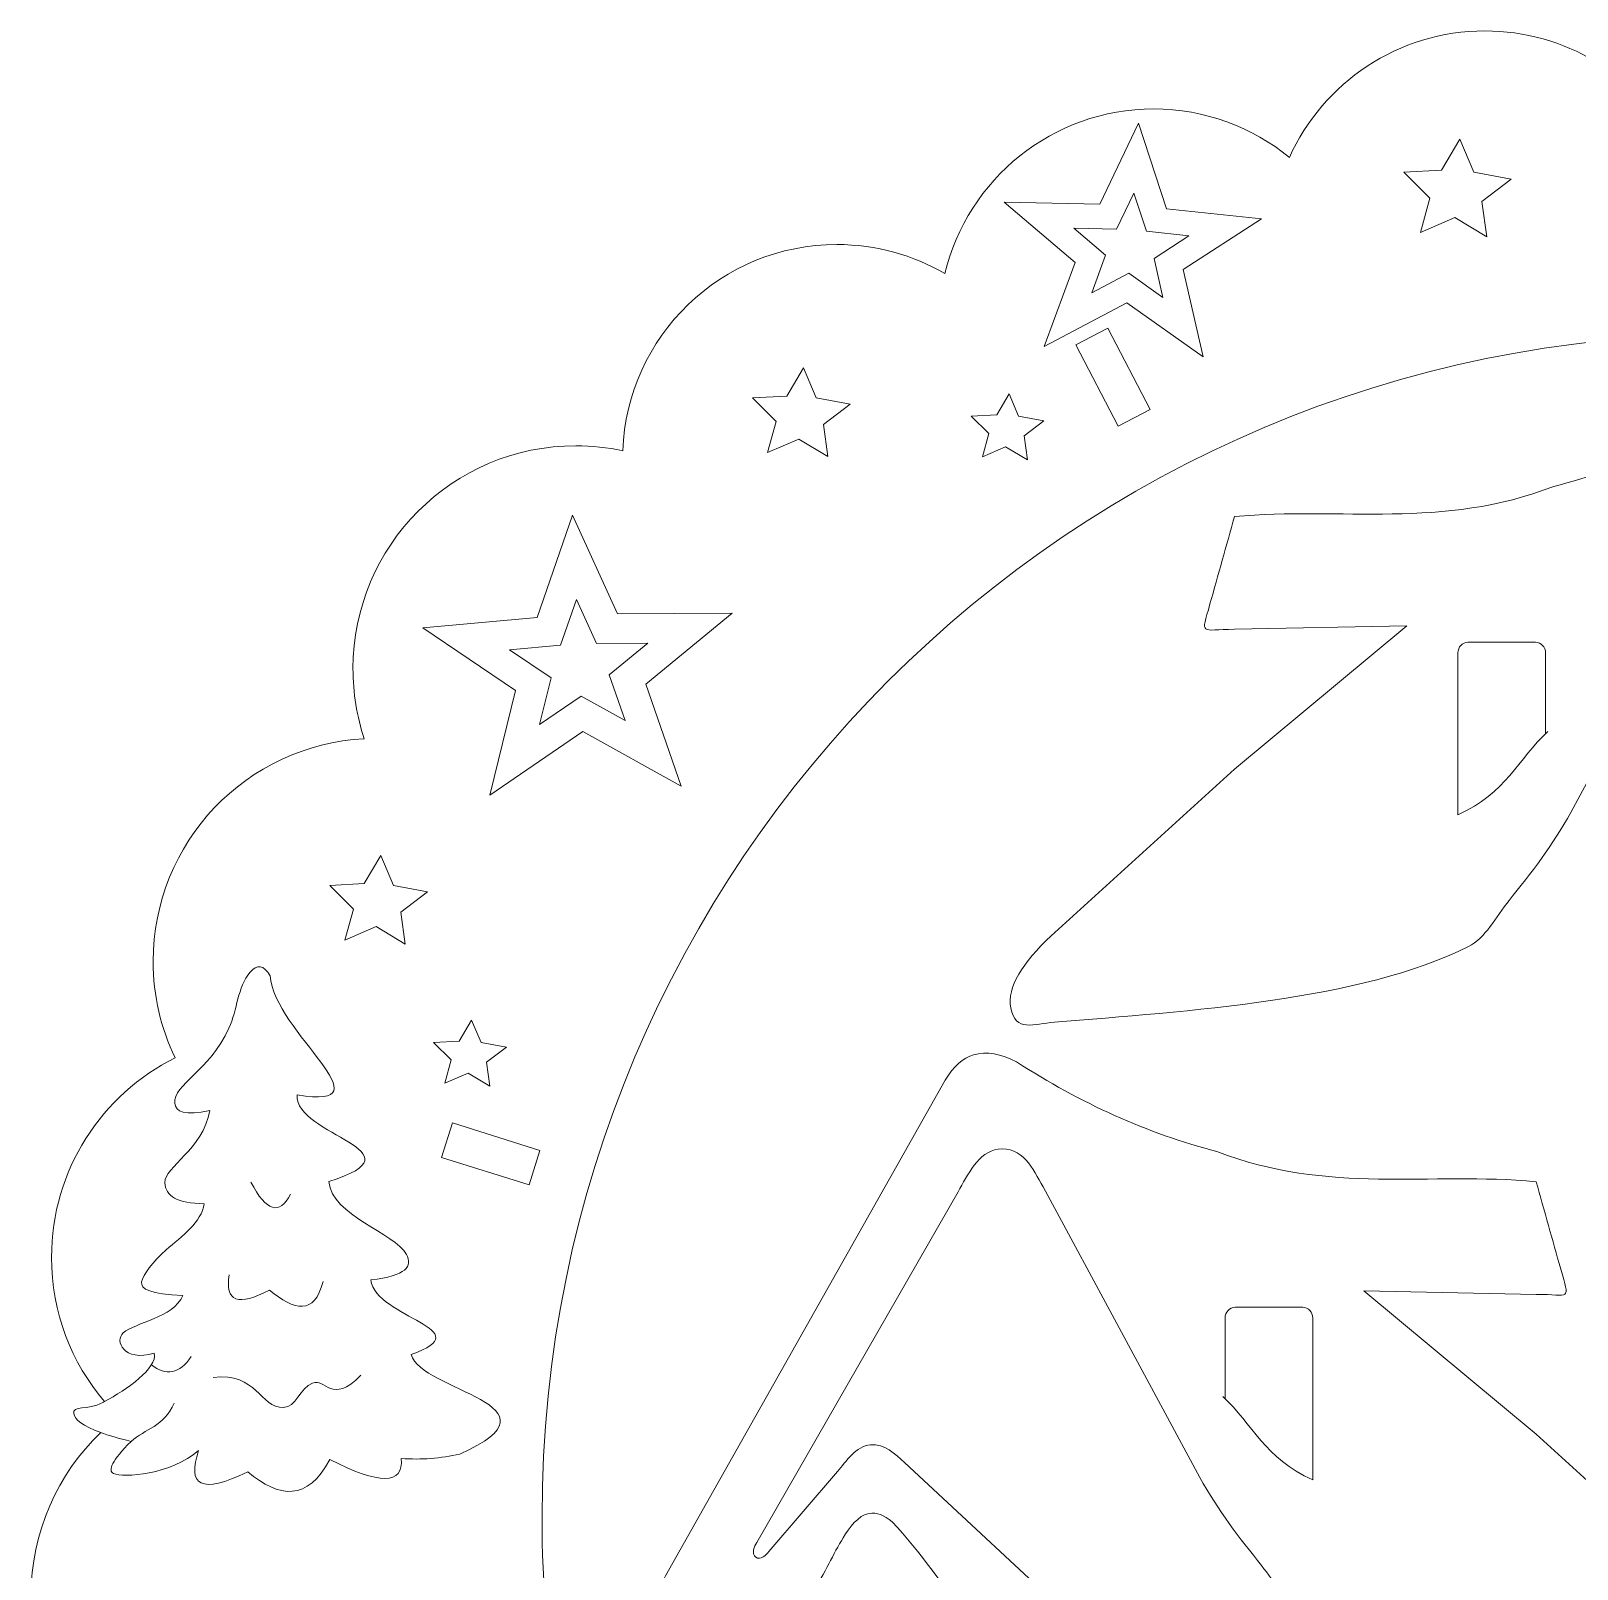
# Model space of a CAD drawing. Header units: centimetres. Extents: x -43.7 to 26.8, y -16.3 to 6.4.
# Drawn here: x -43.67 to -32.56, y -4.69 to 6.36 of the extents above; entities that cross this region are included whole.
import ezdxf

# ---------------------------------------------------------------- set-up
doc = ezdxf.new("R2010")
doc.units = ezdxf.units.CM
doc.header["$MEASUREMENT"] = 0
doc.layers.add('layer 1', color=7, linetype='Continuous')

msp = doc.modelspace()

# ---------------------------------------------------------------- linework, layer by layer
at = {"layer": 'layer 1', "color": 250, "lineweight": 9}
for points, knots in [([(-27.85175, -15.7981), (-27.85175, -15.7981), (-27.85175, -16.0981), (-27.85175, -16.0981), (-27.85175, -16.0981), (-27.85175, -16.0981), (-36.08846, -16.0981), (-36.08846, -16.0981), (-36.08846, -16.0981), (-36.08846, -16.0981), (-36.08846, -15.7981), (-36.08846, -15.7981), (-36.08846, -15.7981), (-36.5405, -15.60205), (-36.88636, -15.20729), (-37.01586, -14.72404), (-37.01586, -14.72404), (-37.21128, -14.80682), (-37.42619, -14.85261), (-37.65179, -14.85261), (-37.65179, -14.85261), (-38.501, -14.85261), (-39.19868, -14.20379), (-39.27612, -13.37482), (-39.27612, -13.37482), (-39.35391, -13.3862), (-39.4335, -13.3921), (-39.51446, -13.3921), (-39.51446, -13.3921), (-40.4155, -13.3921), (-41.14593, -12.66167), (-41.14593, -11.76063), (-41.14593, -11.76063), (-41.14593, -11.5868), (-41.11874, -11.41933), (-41.0684, -11.26222), (-41.0684, -11.26222), (-41.92596, -11.2138), (-42.60644, -10.50306), (-42.60644, -9.63338), (-42.60644, -9.63338), (-42.60644, -9.32319), (-42.51988, -9.03321), (-42.3696, -8.78631), (-42.3696, -8.78631), (-42.96768, -8.54438), (-43.38961, -7.95811), (-43.38961, -7.27329), (-43.38961, -7.27329), (-43.38961, -6.92133), (-43.27815, -6.59539), (-43.08728, -6.33001), (-43.08728, -6.33001), (-43.14069, -6.28486), (-43.19544, -6.23856), (-43.2502, -6.19226), (-43.2502, -6.19226), (-43.29166, -6.15721), (-43.28305, -6.16611), (-43.23089, -6.16717), (-43.23089, -6.16717), (-43.23089, -6.16717), (-43.03249, -6.17116), (-43.03249, -6.17116), (-43.03249, -6.17116), (-43.41983, -5.87256), (-43.66642, -5.40663), (-43.66642, -4.88311), (-43.66642, -4.88311), (-43.66642, -4.42039), (-43.47379, -4.00266), (-43.16522, -3.70544), (-43.16522, -3.70544), (-43.29578, -3.65792), (-43.35138, -3.6131), (-43.35878, -3.56985), (-43.35878, -3.56985), (-43.36955, -3.50706), (-43.2633, -3.54877), (-43.15058, -3.48995), (-43.15058, -3.48995), (-43.1462, -3.48768), (-43.14177, -3.48533), (-43.13765, -3.48313), (-43.13765, -3.48313), (-43.37517, -3.20406), (-43.51826, -2.84237), (-43.51826, -2.44727), (-43.51826, -2.44727), (-43.51826, -1.81927), (-43.15679, -1.2757), (-42.63056, -1.0133), (-42.63056, -1.0133), (-42.73146, -0.80353), (-42.788, -0.56837), (-42.788, -0.32002), (-42.788, -0.32002), (-42.788, 0.53605), (-42.11629, 1.23521), (-41.2712, 1.27918), (-41.2712, 1.27918), (-41.32361, 1.43752), (-41.35198, 1.60683), (-41.35198, 1.78276), (-41.35198, 1.78276), (-41.35198, 2.6672), (-40.63502, 3.38416), (-39.7506, 3.38416), (-39.7506, 3.38416), (-39.63517, 3.38416), (-39.52259, 3.37194), (-39.41408, 3.34874), (-39.41408, 3.34874), (-39.38264, 4.1722), (-38.70517, 4.83011), (-37.87403, 4.83011), (-37.87403, 4.83011), (-37.59105, 4.83011), (-37.32587, 4.75385), (-37.09796, 4.62076), (-37.09796, 4.62076), (-36.93649, 5.2992), (-36.32648, 5.80378), (-35.59861, 5.80378), (-35.59861, 5.80378), (-35.22852, 5.80378), (-34.88889, 5.67334), (-34.62322, 5.45593), (-34.62322, 5.45593), (-34.38183, 5.99171), (-33.84315, 6.3647), (-33.21735, 6.3647), (-33.21735, 6.3647), (-32.6393, 6.3647), (-32.13558, 6.04649), (-31.87183, 5.57568), (-31.87183, 5.57568), (-31.59556, 5.98993), (-31.12401, 6.26284), (-30.58871, 6.26284), (-30.58871, 6.26284), (-29.88537, 6.26284), (-29.29208, 5.79173), (-29.10719, 5.14786), (-29.10719, 5.14786), (-28.49325, 5.61672), (-27.64472, 5.35086), (-27.20913, 4.76358), (-27.20913, 4.76358), (-27.20913, 4.76358), (-27.22142, 4.91309), (-27.22142, 4.91309), (-27.22142, 4.91309), (-27.22325, 4.93533), (-27.21086, 4.95534), (-27.19014, 4.96362), (-27.19014, 4.96362), (-27.16942, 4.9719), (-27.14665, 4.96593), (-27.13265, 4.94856), (-27.13265, 4.94856), (-27.13265, 4.94856), (-26.78337, 4.51499), (-26.78337, 4.51499), (-26.78337, 4.51499), (-26.78337, 4.51499), (-25.94041, 5.40267), (-25.94041, 5.40267), (-25.94041, 5.40267), (-25.92572, 5.41814), (-25.90404, 5.4226), (-25.88443, 5.41419), (-25.88443, 5.41419), (-25.86483, 5.40578), (-25.85313, 5.38699), (-25.85422, 5.36569), (-25.85422, 5.36569), (-25.85422, 5.36569), (-25.91709, 4.13507), (-25.91709, 4.13507), (-25.91709, 4.13507), (-25.91709, 4.13507), (-25.34612, 4.18202), (-25.34612, 4.18202), (-25.34612, 4.18202), (-25.32388, 4.18385), (-25.30387, 4.17146), (-25.29559, 4.15074), (-25.29559, 4.15074), (-25.28731, 4.13002), (-25.29328, 4.10725), (-25.31065, 4.09325), (-25.31065, 4.09325), (-25.31065, 4.09325), (-25.7568, 3.73385), (-25.7568, 3.73385), (-25.7568, 3.73385), (-25.7568, 3.73385), (-24.86326, 2.88532), (-24.86326, 2.88532), (-24.86326, 2.88532), (-24.84779, 2.87063), (-24.84333, 2.84894), (-24.85174, 2.82934), (-24.85174, 2.82934), (-24.86015, 2.80974), (-24.87894, 2.79804), (-24.90024, 2.79913), (-24.90024, 2.79913), (-24.90024, 2.79913), (-26.12281, 2.86159), (-26.12281, 2.86159), (-26.12281, 2.86159), (-26.12281, 2.86159), (-26.07719, 2.30672), (-26.07719, 2.30672), (-26.07719, 2.30672), (-26.07536, 2.28448), (-26.08775, 2.26447), (-26.10847, 2.25619), (-26.10847, 2.25619), (-26.12919, 2.24791), (-26.15196, 2.25388), (-26.16596, 2.27125), (-26.16596, 2.27125), (-26.16596, 2.27125), (-26.52161, 2.71274), (-26.52161, 2.71274), (-26.52161, 2.71274), (-26.52161, 2.71274), (-27.38061, 1.80817), (-27.38061, 1.80817), (-27.38061, 1.80817), (-27.3953, 1.7927), (-27.41698, 1.78824), (-27.43658, 1.79665), (-27.43658, 1.79665), (-27.45619, 1.80506), (-27.46789, 1.82385), (-27.4668, 1.84515), (-27.4668, 1.84515), (-27.4668, 1.84515), (-27.40357, 3.08293), (-27.40357, 3.08293), (-27.40357, 3.08293), (-27.40357, 3.08293), (-27.95249, 3.03779), (-27.95249, 3.03779), (-27.95249, 3.03779), (-27.97473, 3.03596), (-27.99474, 3.04835), (-28.00302, 3.06907), (-28.00302, 3.06907), (-28.0113, 3.08979), (-28.00533, 3.11256), (-27.98796, 3.12656), (-27.98796, 3.12656), (-27.98796, 3.12656), (-27.75353, 3.3154), (-27.75353, 3.3154), (-27.75353, 3.3154), (-28.8828, 3.87119), (-30.15378, 4.18322), (-31.49763, 4.18322), (-31.49763, 4.18322), (-36.18975, 4.18322), (-39.99346, 0.37951), (-39.99346, -4.31261), (-39.99346, -4.31261), (-39.99346, -4.80315), (-39.95187, -5.28399), (-39.87042, -5.74559), (-39.87042, -5.74559), (-39.85135, -5.67391), (-39.83083, -5.61118), (-39.78781, -5.56002), (-39.78781, -5.56002), (-39.68241, -5.43471), (-39.65169, -5.64353), (-39.62886, -5.70014), (-39.62886, -5.70014), (-39.4904, -6.04331), (-38.93048, -6.44498), (-39.48492, -6.35304), (-39.48492, -6.35304), (-39.50048, -6.61925), (-38.64734, -6.71266), (-39.27941, -6.91349), (-39.27941, -6.91349), (-39.25843, -7.13437), (-38.85465, -7.24363), (-38.77733, -7.38392), (-38.77733, -7.38392), (-38.77406, -7.38985), (-38.77129, -7.3957), (-38.76761, -7.39558), (-38.76761, -7.39558), (-38.74346, -7.30129), (-38.72142, -7.21475), (-38.66395, -7.14641), (-38.66395, -7.14641), (-38.55583, -7.01789), (-38.51945, -7.19831), (-38.49852, -7.26454), (-38.49852, -7.26454), (-38.37303, -7.66138), (-37.67057, -8.15273), (-38.32077, -8.04491), (-38.32077, -8.04491), (-38.33841, -8.34653), (-37.37179, -8.45236), (-38.08793, -8.67991), (-38.08793, -8.67991), (-38.06416, -8.93016), (-37.60668, -9.05396), (-37.51907, -9.21291), (-37.51907, -9.21291), (-37.47108, -9.29996), (-37.52134, -9.36899), (-37.78101, -9.39958), (-37.78101, -9.39958), (-37.74044, -9.68181), (-36.95905, -9.76294), (-37.48468, -9.94462), (-37.48468, -9.94462), (-37.4189, -10.21436), (-36.31594, -10.31477), (-37.12857, -10.67447), (-37.12857, -10.67447), (-36.99985, -10.78849), (-36.86763, -10.89867), (-36.73211, -11.00482), (-36.73211, -11.00482), (-36.73211, -11.00482), (-35.74214, -11.00482), (-35.74214, -11.00482), (-35.74214, -11.00482), (-35.74214, -11.00482), (-35.74214, -10.70482), (-35.74214, -10.70482), (-35.74214, -10.70482), (-35.74214, -10.70482), (-31.96064, -10.70482), (-31.96064, -10.70482), (-31.96064, -10.70482), (-31.96064, -10.70482), (-31.96064, -11.00482), (-31.96064, -11.00482), (-31.96064, -11.00482), (-31.96064, -11.00482), (-27.00685, -11.00482), (-27.00685, -11.00482), (-27.00685, -11.00482), (-27.00685, -11.00482), (-27.00685, -10.70482), (-27.00685, -10.70482), (-27.00685, -10.70482), (-27.00685, -10.70482), (-26.00685, -10.70482), (-26.00685, -10.70482), (-26.00685, -10.70482), (-26.00685, -10.70482), (-26.00685, -11.00482), (-26.00685, -11.00482), (-26.00685, -11.00482), (-26.00685, -11.00482), (-24.80706, -11.00482), (-24.80706, -11.00482), (-24.80706, -11.00482), (-24.7021, -11.22034), (-24.6432, -11.46243), (-24.6432, -11.71828), (-24.6432, -11.71828), (-24.6432, -12.61934), (-25.37363, -13.34977), (-26.27469, -13.34977), (-26.27469, -13.34977), (-26.34379, -13.34977), (-26.41189, -13.34546), (-26.47873, -13.33713), (-26.47873, -13.33713), (-26.38736, -13.54079), (-26.33653, -13.76661), (-26.33653, -14.00429), (-26.33653, -14.00429), (-26.33653, -14.87017), (-26.9995, -15.73241), (-27.85175, -15.7981)], [0, 0, 0, 0, 0.01020408, 0.01020408, 0.01020408, 0.01020408, 0.02040816, 0.02040816, 0.02040816, 0.02040816, 0.03061224, 0.03061224, 0.03061224, 0.03061224, 0.04081633, 0.04081633, 0.04081633, 0.04081633, 0.05102041, 0.05102041, 0.05102041, 0.05102041, 0.06122449, 0.06122449, 0.06122449, 0.06122449, 0.07142857, 0.07142857, 0.07142857, 0.07142857, 0.08163265, 0.08163265, 0.08163265, 0.08163265, 0.09183673, 0.09183673, 0.09183673, 0.09183673, 0.10204082, 0.10204082, 0.10204082, 0.10204082, 0.1122449, 0.1122449, 0.1122449, 0.1122449, 0.12244898, 0.12244898, 0.12244898, 0.12244898, 0.13265306, 0.13265306, 0.13265306, 0.13265306, 0.14285714, 0.14285714, 0.14285714, 0.14285714, 0.15306122, 0.15306122, 0.15306122, 0.15306122, 0.16326531, 0.16326531, 0.16326531, 0.16326531, 0.17346939, 0.17346939, 0.17346939, 0.17346939, 0.18367347, 0.18367347, 0.18367347, 0.18367347, 0.19387755, 0.19387755, 0.19387755, 0.19387755, 0.20408163, 0.20408163, 0.20408163, 0.20408163, 0.21428571, 0.21428571, 0.21428571, 0.21428571, 0.2244898, 0.2244898, 0.2244898, 0.2244898, 0.23469388, 0.23469388, 0.23469388, 0.23469388, 0.24489796, 0.24489796, 0.24489796, 0.24489796, 0.25510204, 0.25510204, 0.25510204, 0.25510204, 0.26530612, 0.26530612, 0.26530612, 0.26530612, 0.2755102, 0.2755102, 0.2755102, 0.2755102, 0.28571429, 0.28571429, 0.28571429, 0.28571429, 0.29591837, 0.29591837, 0.29591837, 0.29591837, 0.30612245, 0.30612245, 0.30612245, 0.30612245, 0.31632653, 0.31632653, 0.31632653, 0.31632653, 0.32653061, 0.32653061, 0.32653061, 0.32653061, 0.33673469, 0.33673469, 0.33673469, 0.33673469, 0.34693878, 0.34693878, 0.34693878, 0.34693878, 0.35714286, 0.35714286, 0.35714286, 0.35714286, 0.36734694, 0.36734694, 0.36734694, 0.36734694, 0.37755102, 0.37755102, 0.37755102, 0.37755102, 0.3877551, 0.3877551, 0.3877551, 0.3877551, 0.39795918, 0.39795918, 0.39795918, 0.39795918, 0.40816327, 0.40816327, 0.40816327, 0.40816327, 0.41836735, 0.41836735, 0.41836735, 0.41836735, 0.42857143, 0.42857143, 0.42857143, 0.42857143, 0.43877551, 0.43877551, 0.43877551, 0.43877551, 0.44897959, 0.44897959, 0.44897959, 0.44897959, 0.45918367, 0.45918367, 0.45918367, 0.45918367, 0.46938776, 0.46938776, 0.46938776, 0.46938776, 0.47959184, 0.47959184, 0.47959184, 0.47959184, 0.48979592, 0.48979592, 0.48979592, 0.48979592, 0.5, 0.5, 0.5, 0.5, 0.51020408, 0.51020408, 0.51020408, 0.51020408, 0.52040816, 0.52040816, 0.52040816, 0.52040816, 0.53061224, 0.53061224, 0.53061224, 0.53061224, 0.54081633, 0.54081633, 0.54081633, 0.54081633, 0.55102041, 0.55102041, 0.55102041, 0.55102041, 0.56122449, 0.56122449, 0.56122449, 0.56122449, 0.57142857, 0.57142857, 0.57142857, 0.57142857, 0.58163265, 0.58163265, 0.58163265, 0.58163265, 0.59183673, 0.59183673, 0.59183673, 0.59183673, 0.60204082, 0.60204082, 0.60204082, 0.60204082, 0.6122449, 0.6122449, 0.6122449, 0.6122449, 0.62244898, 0.62244898, 0.62244898, 0.62244898, 0.63265306, 0.63265306, 0.63265306, 0.63265306, 0.64285714, 0.64285714, 0.64285714, 0.64285714, 0.65306122, 0.65306122, 0.65306122, 0.65306122, 0.66326531, 0.66326531, 0.66326531, 0.66326531, 0.67346939, 0.67346939, 0.67346939, 0.67346939, 0.68367347, 0.68367347, 0.68367347, 0.68367347, 0.69387755, 0.69387755, 0.69387755, 0.69387755, 0.70408163, 0.70408163, 0.70408163, 0.70408163, 0.71428571, 0.71428571, 0.71428571, 0.71428571, 0.7244898, 0.7244898, 0.7244898, 0.7244898, 0.73469388, 0.73469388, 0.73469388, 0.73469388, 0.74489796, 0.74489796, 0.74489796, 0.74489796, 0.75510204, 0.75510204, 0.75510204, 0.75510204, 0.76530612, 0.76530612, 0.76530612, 0.76530612, 0.7755102, 0.7755102, 0.7755102, 0.7755102, 0.78571429, 0.78571429, 0.78571429, 0.78571429, 0.79591837, 0.79591837, 0.79591837, 0.79591837, 0.80612245, 0.80612245, 0.80612245, 0.80612245, 0.81632653, 0.81632653, 0.81632653, 0.81632653, 0.82653061, 0.82653061, 0.82653061, 0.82653061, 0.83673469, 0.83673469, 0.83673469, 0.83673469, 0.84693878, 0.84693878, 0.84693878, 0.84693878, 0.85714286, 0.85714286, 0.85714286, 0.85714286, 0.86734694, 0.86734694, 0.86734694, 0.86734694, 0.87755102, 0.87755102, 0.87755102, 0.87755102, 0.8877551, 0.8877551, 0.8877551, 0.8877551, 0.89795918, 0.89795918, 0.89795918, 0.89795918, 0.90816327, 0.90816327, 0.90816327, 0.90816327, 0.91836735, 0.91836735, 0.91836735, 0.91836735, 0.92857143, 0.92857143, 0.92857143, 0.92857143, 0.93877551, 0.93877551, 0.93877551, 0.93877551, 0.94897959, 0.94897959, 0.94897959, 0.94897959, 0.95918367, 0.95918367, 0.95918367, 0.95918367, 0.96938776, 0.96938776, 0.96938776, 0.96938776, 0.97959184, 0.97959184, 0.97959184, 0.97959184, 1, 1, 1, 1]), ([(-33.39802, 5.58764), (-33.39802, 5.58764), (-33.29721, 5.34958), (-33.29721, 5.34958), (-33.29721, 5.34958), (-33.29721, 5.34958), (-33.02896, 5.30017), (-33.02896, 5.30017), (-33.02896, 5.30017), (-33.02896, 5.30017), (-33.23906, 5.13891), (-33.23906, 5.13891), (-33.23906, 5.13891), (-33.23906, 5.13891), (-33.20416, 4.88543), (-33.20416, 4.88543), (-33.20416, 4.88543), (-33.20416, 4.88543), (-33.43481, 5.02383), (-33.43481, 5.02383), (-33.43481, 5.02383), (-33.43481, 5.02383), (-33.6815, 4.91658), (-33.6815, 4.91658), (-33.6815, 4.91658), (-33.6815, 4.91658), (-33.61396, 5.16337), (-33.61396, 5.16337), (-33.61396, 5.16337), (-33.61396, 5.16337), (-33.80131, 5.35057), (-33.80131, 5.35057), (-33.80131, 5.35057), (-33.80131, 5.35057), (-33.52892, 5.36469), (-33.52892, 5.36469), (-33.52892, 5.36469), (-33.52892, 5.36469), (-33.39802, 5.58764), (-33.39802, 5.58764)], [0, 0, 0, 0, 0.09090909, 0.09090909, 0.09090909, 0.09090909, 0.18181818, 0.18181818, 0.18181818, 0.18181818, 0.27272727, 0.27272727, 0.27272727, 0.27272727, 0.36363636, 0.36363636, 0.36363636, 0.36363636, 0.45454545, 0.45454545, 0.45454545, 0.45454545, 0.54545455, 0.54545455, 0.54545455, 0.54545455, 0.63636364, 0.63636364, 0.63636364, 0.63636364, 0.72727273, 0.72727273, 0.72727273, 0.72727273, 0.81818182, 0.81818182, 0.81818182, 0.81818182, 1, 1, 1, 1]), ([(-35.73967, 5.20009), (-35.73967, 5.20009), (-35.64978, 4.92535), (-35.64978, 4.92535), (-35.64978, 4.92535), (-35.64978, 4.92535), (-35.34502, 4.89269), (-35.34502, 4.89269), (-35.34502, 4.89269), (-35.34502, 4.89269), (-35.59587, 4.73011), (-35.59587, 4.73011), (-35.59587, 4.73011), (-35.59587, 4.73011), (-35.53236, 4.44919), (-35.53236, 4.44919), (-35.53236, 4.44919), (-35.53236, 4.44919), (-35.77729, 4.62346), (-35.77729, 4.62346), (-35.77729, 4.62346), (-35.77729, 4.62346), (-36.0428, 4.48249), (-36.0428, 4.48249), (-36.0428, 4.48249), (-36.0428, 4.48249), (-35.94332, 4.75278), (-35.94332, 4.75278), (-35.94332, 4.75278), (-35.94332, 4.75278), (-36.17092, 4.94658), (-36.17092, 4.94658), (-36.17092, 4.94658), (-36.17092, 4.94658), (-35.8645, 4.93935), (-35.8645, 4.93935), (-35.8645, 4.93935), (-35.8645, 4.93935), (-35.73967, 5.20009), (-35.73967, 5.20009)], [0, 0, 0, 0, 0.09090909, 0.09090909, 0.09090909, 0.09090909, 0.18181818, 0.18181818, 0.18181818, 0.18181818, 0.27272727, 0.27272727, 0.27272727, 0.27272727, 0.36363636, 0.36363636, 0.36363636, 0.36363636, 0.45454545, 0.45454545, 0.45454545, 0.45454545, 0.54545455, 0.54545455, 0.54545455, 0.54545455, 0.63636364, 0.63636364, 0.63636364, 0.63636364, 0.72727273, 0.72727273, 0.72727273, 0.72727273, 0.81818182, 0.81818182, 0.81818182, 0.81818182, 1, 1, 1, 1]), ([(-35.92784, 4.22998), (-35.92784, 4.22998), (-36.15854, 4.11009), (-36.15854, 4.11009), (-36.15854, 4.11009), (-36.15854, 4.11009), (-35.85418, 3.52445), (-35.85418, 3.52445), (-35.85418, 3.52445), (-35.85418, 3.52445), (-35.62348, 3.64435), (-35.62348, 3.64435), (-35.62348, 3.64435), (-35.62348, 3.64435), (-35.92784, 4.22998), (-35.92784, 4.22998)], [0, 0, 0, 0, 0.2, 0.2, 0.2, 0.2, 0.4, 0.4, 0.4, 0.4, 0.6, 0.6, 0.6, 0.6, 1, 1, 1, 1]), ([(-38.1154, 3.94418), (-38.1154, 3.94418), (-38.02387, 3.72802), (-38.02387, 3.72802), (-38.02387, 3.72802), (-38.02387, 3.72802), (-37.78029, 3.68315), (-37.78029, 3.68315), (-37.78029, 3.68315), (-37.78029, 3.68315), (-37.97107, 3.53672), (-37.97107, 3.53672), (-37.97107, 3.53672), (-37.97107, 3.53672), (-37.93938, 3.30656), (-37.93938, 3.30656), (-37.93938, 3.30656), (-37.93938, 3.30656), (-38.14881, 3.43223), (-38.14881, 3.43223), (-38.14881, 3.43223), (-38.14881, 3.43223), (-38.37281, 3.33484), (-38.37281, 3.33484), (-38.37281, 3.33484), (-38.37281, 3.33484), (-38.31148, 3.55893), (-38.31148, 3.55893), (-38.31148, 3.55893), (-38.31148, 3.55893), (-38.4816, 3.72892), (-38.4816, 3.72892), (-38.4816, 3.72892), (-38.4816, 3.72892), (-38.23426, 3.74174), (-38.23426, 3.74174), (-38.23426, 3.74174), (-38.23426, 3.74174), (-38.1154, 3.94418), (-38.1154, 3.94418)], [0, 0, 0, 0, 0.09090909, 0.09090909, 0.09090909, 0.09090909, 0.18181818, 0.18181818, 0.18181818, 0.18181818, 0.27272727, 0.27272727, 0.27272727, 0.27272727, 0.36363636, 0.36363636, 0.36363636, 0.36363636, 0.45454545, 0.45454545, 0.45454545, 0.45454545, 0.54545455, 0.54545455, 0.54545455, 0.54545455, 0.63636364, 0.63636364, 0.63636364, 0.63636364, 0.72727273, 0.72727273, 0.72727273, 0.72727273, 0.81818182, 0.81818182, 0.81818182, 0.81818182, 1, 1, 1, 1]), ([(-35.01732, 2.87504), (-35.07612, 2.66582), (-35.13491, 2.45658), (-35.19371, 2.24736), (-35.19371, 2.24736), (-35.26007, 2.0111), (-35.26348, 2.06535), (-35.01732, 2.06535), (-35.01732, 2.06535), (-35.01732, 2.06535), (-33.77849, 2.09075), (-33.77849, 2.09075), (-33.77849, 2.09075), (-33.77849, 2.09075), (-35.01732, 1.06179), (-35.01732, 1.06179), (-35.01732, 1.06179), (-35.01732, 1.06179), (-36.33591, -0.13702), (-36.33591, -0.13702), (-36.33591, -0.13702), (-36.53975, -0.33116), (-36.65359, -0.50724), (-36.62561, -0.65479), (-36.62561, -0.65479), (-36.59215, -0.83144), (-36.4606, -0.76945), (-36.31079, -0.75714), (-36.31079, -0.75714), (-35.36697, -0.67958), (-34.10837, -0.60268), (-33.33629, -0.2138), (-33.33629, -0.2138), (-33.21429, -0.15235), (-33.13978, -0.00392), (-33.04338, 0.11774), (-33.04338, 0.11774), (-32.8894, 0.31208), (-32.72875, 0.51341), (-32.60083, 0.75032), (-32.60083, 0.75032), (-32.60083, 0.75032), (-31.47378, 2.83769), (-31.47378, 2.83769), (-31.47378, 2.83769), (-31.40303, 2.96872), (-31.32276, 3.13368), (-31.15024, 3.10908), (-31.15024, 3.10908), (-31.00887, 3.08894), (-30.9314, 2.92135), (-30.86354, 2.80321), (-30.86354, 2.80321), (-30.86354, 2.80321), (-29.41597, 0.28309), (-29.41597, 0.28309), (-29.41597, 0.28309), (-29.39963, 0.25466), (-29.37448, 0.20259), (-29.40995, 0.17721), (-29.40995, 0.17721), (-29.44345, 0.15326), (-29.4828, 0.19263), (-29.50399, 0.21742), (-29.50399, 0.21742), (-29.50399, 0.21742), (-29.99559, 0.79245), (-29.99559, 0.79245), (-29.99559, 0.79245), (-30.05917, 0.86683), (-30.13004, 0.976), (-30.23345, 0.98457), (-30.23345, 0.98457), (-30.33464, 0.99297), (-30.41005, 0.9209), (-30.478, 0.85768), (-30.478, 0.85768), (-30.478, 0.85768), (-31.74949, -0.32536), (-31.74949, -0.32536), (-31.74949, -0.32536), (-31.83006, -0.40033), (-31.93298, -0.49116), (-31.89237, -0.62551), (-31.89237, -0.62551), (-31.86576, -0.71351), (-31.76297, -0.83213), (-31.59138, -0.81011), (-31.59138, -0.81011), (-31.09308, -0.6533), (-30.79057, 0.01669), (-30.39017, 0.43009), (-30.39017, 0.43009), (-30.33215, 0.47909), (-30.27665, 0.50098), (-30.22405, 0.4919), (-30.22405, 0.4919), (-30.14402, 0.47811), (-30.08194, 0.3863), (-30.03799, 0.31716), (-30.03799, 0.31716), (-29.96516, 0.20264), (-29.90757, 0.05898), (-29.81534, -0.07048), (-29.81534, -0.07048), (-29.70289, -0.22835), (-29.54591, -0.36277), (-29.4242, -0.51054), (-29.4242, -0.51054), (-29.27664, -0.68967), (-29.16592, -0.87641), (-29.05756, -0.99354), (-29.05756, -0.99354), (-28.96935, -1.08889), (-28.89419, -1.14951), (-28.83932, -1.15632), (-28.83932, -1.15632), (-28.73793, -1.08819), (-28.66741, -1.0168), (-28.64086, -0.94079), (-28.64086, -0.94079), (-28.61865, -0.87722), (-28.62719, -0.81039), (-28.67415, -0.73953), (-28.67415, -0.73953), (-28.67415, -0.73953), (-28.91869, -0.37514), (-28.91869, -0.37514), (-28.91869, -0.37514), (-28.85172, -0.35421), (-28.79521, -0.32198), (-28.75188, -0.27559), (-28.75188, -0.27559), (-28.62497, -0.13973), (-28.6865, -0.08928), (-28.76145, 0.04356), (-28.76145, 0.04356), (-28.76145, 0.04356), (-30.77078, 3.6049), (-30.77078, 3.6049), (-30.77078, 3.6049), (-30.83013, 3.70542), (-30.89878, 3.7629), (-30.97475, 3.78638), (-30.97475, 3.78638), (-31.068, 3.81521), (-31.17233, 3.79284), (-31.28408, 3.73605), (-31.28408, 3.73605), (-31.7428, 3.43812), (-32.22231, 3.22238), (-32.72336, 3.09172), (-32.72336, 3.09172), (-33.52505, 2.78136), (-34.25267, 2.94727), (-35.01732, 2.87504)], [0, 0, 0, 0, 0.025, 0.025, 0.025, 0.025, 0.05, 0.05, 0.05, 0.05, 0.075, 0.075, 0.075, 0.075, 0.1, 0.1, 0.1, 0.1, 0.125, 0.125, 0.125, 0.125, 0.15, 0.15, 0.15, 0.15, 0.175, 0.175, 0.175, 0.175, 0.2, 0.2, 0.2, 0.2, 0.225, 0.225, 0.225, 0.225, 0.25, 0.25, 0.25, 0.25, 0.275, 0.275, 0.275, 0.275, 0.3, 0.3, 0.3, 0.3, 0.325, 0.325, 0.325, 0.325, 0.35, 0.35, 0.35, 0.35, 0.375, 0.375, 0.375, 0.375, 0.4, 0.4, 0.4, 0.4, 0.425, 0.425, 0.425, 0.425, 0.45, 0.45, 0.45, 0.45, 0.475, 0.475, 0.475, 0.475, 0.5, 0.5, 0.5, 0.5, 0.525, 0.525, 0.525, 0.525, 0.55, 0.55, 0.55, 0.55, 0.575, 0.575, 0.575, 0.575, 0.6, 0.6, 0.6, 0.6, 0.625, 0.625, 0.625, 0.625, 0.65, 0.65, 0.65, 0.65, 0.675, 0.675, 0.675, 0.675, 0.7, 0.7, 0.7, 0.7, 0.725, 0.725, 0.725, 0.725, 0.75, 0.75, 0.75, 0.75, 0.775, 0.775, 0.775, 0.775, 0.8, 0.8, 0.8, 0.8, 0.825, 0.825, 0.825, 0.825, 0.85, 0.85, 0.85, 0.85, 0.875, 0.875, 0.875, 0.875, 0.9, 0.9, 0.9, 0.9, 0.925, 0.925, 0.925, 0.925, 0.95, 0.95, 0.95, 0.95, 1, 1, 1, 1]), ([(-36.63713, 3.75833), (-36.63713, 3.75833), (-36.56892, 3.59726), (-36.56892, 3.59726), (-36.56892, 3.59726), (-36.56892, 3.59726), (-36.38743, 3.56383), (-36.38743, 3.56383), (-36.38743, 3.56383), (-36.38743, 3.56383), (-36.52959, 3.45472), (-36.52959, 3.45472), (-36.52959, 3.45472), (-36.52959, 3.45472), (-36.50597, 3.28323), (-36.50597, 3.28323), (-36.50597, 3.28323), (-36.50597, 3.28323), (-36.66202, 3.37687), (-36.66202, 3.37687), (-36.66202, 3.37687), (-36.66202, 3.37687), (-36.82893, 3.3043), (-36.82893, 3.3043), (-36.82893, 3.3043), (-36.82893, 3.3043), (-36.78323, 3.47128), (-36.78323, 3.47128), (-36.78323, 3.47128), (-36.78323, 3.47128), (-36.90999, 3.59794), (-36.90999, 3.59794), (-36.90999, 3.59794), (-36.90999, 3.59794), (-36.7257, 3.60749), (-36.7257, 3.60749), (-36.7257, 3.60749), (-36.7257, 3.60749), (-36.63713, 3.75833), (-36.63713, 3.75833)], [0, 0, 0, 0, 0.09090909, 0.09090909, 0.09090909, 0.09090909, 0.18181818, 0.18181818, 0.18181818, 0.18181818, 0.27272727, 0.27272727, 0.27272727, 0.27272727, 0.36363636, 0.36363636, 0.36363636, 0.36363636, 0.45454545, 0.45454545, 0.45454545, 0.45454545, 0.54545455, 0.54545455, 0.54545455, 0.54545455, 0.63636364, 0.63636364, 0.63636364, 0.63636364, 0.72727273, 0.72727273, 0.72727273, 0.72727273, 0.81818182, 0.81818182, 0.81818182, 0.81818182, 1, 1, 1, 1]), ([(-39.74578, 2.27957), (-39.74578, 2.27957), (-39.60139, 1.96331), (-39.60139, 1.96331), (-39.60139, 1.96331), (-39.60139, 1.96331), (-39.23277, 1.96527), (-39.23277, 1.96527), (-39.23277, 1.96527), (-39.23277, 1.96527), (-39.51069, 1.73722), (-39.51069, 1.73722), (-39.51069, 1.73722), (-39.51069, 1.73722), (-39.397, 1.41003), (-39.397, 1.41003), (-39.397, 1.41003), (-39.397, 1.41003), (-39.71318, 1.58535), (-39.71318, 1.58535), (-39.71318, 1.58535), (-39.71318, 1.58535), (-40.01153, 1.38116), (-40.01153, 1.38116), (-40.01153, 1.38116), (-40.01153, 1.38116), (-39.929, 1.71757), (-39.929, 1.71757), (-39.929, 1.71757), (-39.929, 1.71757), (-40.22708, 1.91858), (-40.22708, 1.91858), (-40.22708, 1.91858), (-40.22708, 1.91858), (-39.85989, 1.95115), (-39.85989, 1.95115), (-39.85989, 1.95115), (-39.85989, 1.95115), (-39.74578, 2.27957), (-39.74578, 2.27957)], [0, 0, 0, 0, 0.09090909, 0.09090909, 0.09090909, 0.09090909, 0.18181818, 0.18181818, 0.18181818, 0.18181818, 0.27272727, 0.27272727, 0.27272727, 0.27272727, 0.36363636, 0.36363636, 0.36363636, 0.36363636, 0.45454545, 0.45454545, 0.45454545, 0.45454545, 0.54545455, 0.54545455, 0.54545455, 0.54545455, 0.63636364, 0.63636364, 0.63636364, 0.63636364, 0.72727273, 0.72727273, 0.72727273, 0.72727273, 0.81818182, 0.81818182, 0.81818182, 0.81818182, 1, 1, 1, 1]), ([(-32.78208, 1.31593), (-32.78208, 1.31593), (-32.78208, 1.89547), (-32.78208, 1.89547), (-32.78208, 1.89547), (-32.78208, 1.93782), (-32.81422, 1.97245), (-32.85352, 1.97245), (-32.85352, 1.97245), (-32.85352, 1.97245), (-33.34035, 1.97245), (-33.34035, 1.97245), (-33.34035, 1.97245), (-33.37965, 1.97245), (-33.41179, 1.93782), (-33.41179, 1.89547), (-33.41179, 1.89547), (-33.41179, 1.89547), (-33.41179, 0.73224), (-33.41179, 0.73224), (-33.41179, 0.73224), (-33.06429, 0.88905), (-32.9814, 1.13139), (-32.7662, 1.33096)], [0, 0, 0, 0, 0.14285714, 0.14285714, 0.14285714, 0.14285714, 0.28571429, 0.28571429, 0.28571429, 0.28571429, 0.42857143, 0.42857143, 0.42857143, 0.42857143, 0.57142857, 0.57142857, 0.57142857, 0.57142857, 0.71428571, 0.71428571, 0.71428571, 0.71428571, 1, 1, 1, 1]), ([(-41.15282, 0.44109), (-41.15282, 0.44109), (-41.06129, 0.22493), (-41.06129, 0.22493), (-41.06129, 0.22493), (-41.06129, 0.22493), (-40.81771, 0.18006), (-40.81771, 0.18006), (-40.81771, 0.18006), (-40.81771, 0.18006), (-41.00849, 0.03363), (-41.00849, 0.03363), (-41.00849, 0.03363), (-41.00849, 0.03363), (-40.9768, -0.19653), (-40.9768, -0.19653), (-40.9768, -0.19653), (-40.9768, -0.19653), (-41.18623, -0.07086), (-41.18623, -0.07086), (-41.18623, -0.07086), (-41.18623, -0.07086), (-41.41023, -0.16825), (-41.41023, -0.16825), (-41.41023, -0.16825), (-41.41023, -0.16825), (-41.3489, 0.05584), (-41.3489, 0.05584), (-41.3489, 0.05584), (-41.3489, 0.05584), (-41.51902, 0.22583), (-41.51902, 0.22583), (-41.51902, 0.22583), (-41.51902, 0.22583), (-41.27168, 0.23865), (-41.27168, 0.23865), (-41.27168, 0.23865), (-41.27168, 0.23865), (-41.15282, 0.44109), (-41.15282, 0.44109)], [0, 0, 0, 0, 0.09090909, 0.09090909, 0.09090909, 0.09090909, 0.18181818, 0.18181818, 0.18181818, 0.18181818, 0.27272727, 0.27272727, 0.27272727, 0.27272727, 0.36363636, 0.36363636, 0.36363636, 0.36363636, 0.45454545, 0.45454545, 0.45454545, 0.45454545, 0.54545455, 0.54545455, 0.54545455, 0.54545455, 0.63636364, 0.63636364, 0.63636364, 0.63636364, 0.72727273, 0.72727273, 0.72727273, 0.72727273, 0.81818182, 0.81818182, 0.81818182, 0.81818182, 1, 1, 1, 1]), ([(-40.4995, -0.74173), (-40.4995, -0.74173), (-40.43129, -0.9028), (-40.43129, -0.9028), (-40.43129, -0.9028), (-40.43129, -0.9028), (-40.2498, -0.93623), (-40.2498, -0.93623), (-40.2498, -0.93623), (-40.2498, -0.93623), (-40.39196, -1.04534), (-40.39196, -1.04534), (-40.39196, -1.04534), (-40.39196, -1.04534), (-40.36834, -1.21683), (-40.36834, -1.21683), (-40.36834, -1.21683), (-40.36834, -1.21683), (-40.52439, -1.12319), (-40.52439, -1.12319), (-40.52439, -1.12319), (-40.52439, -1.12319), (-40.6913, -1.19576), (-40.6913, -1.19576), (-40.6913, -1.19576), (-40.6913, -1.19576), (-40.6456, -1.02878), (-40.6456, -1.02878), (-40.6456, -1.02878), (-40.6456, -1.02878), (-40.77236, -0.90212), (-40.77236, -0.90212), (-40.77236, -0.90212), (-40.77236, -0.90212), (-40.58807, -0.89257), (-40.58807, -0.89257), (-40.58807, -0.89257), (-40.58807, -0.89257), (-40.4995, -0.74173), (-40.4995, -0.74173)], [0, 0, 0, 0, 0.09090909, 0.09090909, 0.09090909, 0.09090909, 0.18181818, 0.18181818, 0.18181818, 0.18181818, 0.27272727, 0.27272727, 0.27272727, 0.27272727, 0.36363636, 0.36363636, 0.36363636, 0.36363636, 0.45454545, 0.45454545, 0.45454545, 0.45454545, 0.54545455, 0.54545455, 0.54545455, 0.54545455, 0.63636364, 0.63636364, 0.63636364, 0.63636364, 0.72727273, 0.72727273, 0.72727273, 0.72727273, 0.81818182, 0.81818182, 0.81818182, 0.81818182, 1, 1, 1, 1]), ([(-32.84959, -1.90324), (-32.79079, -2.11246), (-32.732, -2.3217), (-32.6732, -2.53092), (-32.6732, -2.53092), (-32.60684, -2.76718), (-32.60343, -2.71293), (-32.84959, -2.71293), (-32.84959, -2.71293), (-32.84959, -2.71293), (-34.08842, -2.68753), (-34.08842, -2.68753), (-34.08842, -2.68753), (-34.08842, -2.68753), (-32.84959, -3.71649), (-32.84959, -3.71649), (-32.84959, -3.71649), (-32.84959, -3.71649), (-31.531, -4.9153), (-31.531, -4.9153), (-31.531, -4.9153), (-31.32716, -5.10944), (-31.21332, -5.28552), (-31.2413, -5.43307), (-31.2413, -5.43307), (-31.27476, -5.60972), (-31.40631, -5.54773), (-31.55612, -5.53542), (-31.55612, -5.53542), (-32.49994, -5.45786), (-33.75854, -5.38096), (-34.53062, -4.99208), (-34.53062, -4.99208), (-34.65262, -4.93063), (-34.72713, -4.7822), (-34.82353, -4.66054), (-34.82353, -4.66054), (-34.97751, -4.4662), (-35.13816, -4.26487), (-35.26608, -4.02796), (-35.26608, -4.02796), (-35.26608, -4.02796), (-36.39313, -1.94059), (-36.39313, -1.94059), (-36.39313, -1.94059), (-36.46388, -1.80956), (-36.54415, -1.6446), (-36.71667, -1.6692), (-36.71667, -1.6692), (-36.85804, -1.68934), (-36.93551, -1.85693), (-37.00337, -1.97507), (-37.00337, -1.97507), (-37.00337, -1.97507), (-38.45094, -4.49519), (-38.45094, -4.49519), (-38.45094, -4.49519), (-38.46728, -4.52362), (-38.49243, -4.57569), (-38.45696, -4.60107), (-38.45696, -4.60107), (-38.42346, -4.62502), (-38.38411, -4.58565), (-38.36292, -4.56086), (-38.36292, -4.56086), (-38.36292, -4.56086), (-37.87132, -3.98583), (-37.87132, -3.98583), (-37.87132, -3.98583), (-37.80774, -3.91145), (-37.73687, -3.80228), (-37.63346, -3.79371), (-37.63346, -3.79371), (-37.53227, -3.78531), (-37.45686, -3.85738), (-37.38891, -3.9206), (-37.38891, -3.9206), (-37.38891, -3.9206), (-36.11742, -5.10364), (-36.11742, -5.10364), (-36.11742, -5.10364), (-36.03685, -5.17861), (-35.93393, -5.26944), (-35.97454, -5.40379), (-35.97454, -5.40379), (-36.00115, -5.49179), (-36.10394, -5.61041), (-36.27553, -5.58839), (-36.27553, -5.58839), (-36.77383, -5.43158), (-37.07634, -4.76159), (-37.47674, -4.34819), (-37.47674, -4.34819), (-37.53476, -4.29919), (-37.59026, -4.2773), (-37.64286, -4.28638), (-37.64286, -4.28638), (-37.72289, -4.30017), (-37.78497, -4.39198), (-37.82892, -4.46112), (-37.82892, -4.46112), (-37.90175, -4.57564), (-37.95934, -4.7193), (-38.05157, -4.84876), (-38.05157, -4.84876), (-38.16402, -5.00663), (-38.321, -5.14105), (-38.44271, -5.28882), (-38.44271, -5.28882), (-38.59027, -5.46795), (-38.70099, -5.65469), (-38.80935, -5.77182), (-38.80935, -5.77182), (-38.89756, -5.86717), (-38.97272, -5.92779), (-39.02759, -5.9346), (-39.02759, -5.9346), (-39.12898, -5.86647), (-39.1995, -5.79508), (-39.22605, -5.71907), (-39.22605, -5.71907), (-39.24826, -5.6555), (-39.23972, -5.58867), (-39.19276, -5.51781), (-39.19276, -5.51781), (-39.19276, -5.51781), (-38.94822, -5.15342), (-38.94822, -5.15342), (-38.94822, -5.15342), (-39.01519, -5.13249), (-39.0717, -5.10026), (-39.11503, -5.05387), (-39.11503, -5.05387), (-39.24194, -4.91801), (-39.18041, -4.86756), (-39.10546, -4.73472), (-39.10546, -4.73472), (-39.10546, -4.73472), (-37.09613, -1.17338), (-37.09613, -1.17338), (-37.09613, -1.17338), (-37.03678, -1.07286), (-36.96813, -1.01538), (-36.89216, -0.9919), (-36.89216, -0.9919), (-36.79891, -0.96307), (-36.69458, -0.98544), (-36.58283, -1.04223), (-36.58283, -1.04223), (-36.12411, -1.34016), (-35.6446, -1.5559), (-35.14355, -1.68656), (-35.14355, -1.68656), (-34.34186, -1.99692), (-33.61424, -1.83101), (-32.84959, -1.90324)], [0, 0, 0, 0, 0.025, 0.025, 0.025, 0.025, 0.05, 0.05, 0.05, 0.05, 0.075, 0.075, 0.075, 0.075, 0.1, 0.1, 0.1, 0.1, 0.125, 0.125, 0.125, 0.125, 0.15, 0.15, 0.15, 0.15, 0.175, 0.175, 0.175, 0.175, 0.2, 0.2, 0.2, 0.2, 0.225, 0.225, 0.225, 0.225, 0.25, 0.25, 0.25, 0.25, 0.275, 0.275, 0.275, 0.275, 0.3, 0.3, 0.3, 0.3, 0.325, 0.325, 0.325, 0.325, 0.35, 0.35, 0.35, 0.35, 0.375, 0.375, 0.375, 0.375, 0.4, 0.4, 0.4, 0.4, 0.425, 0.425, 0.425, 0.425, 0.45, 0.45, 0.45, 0.45, 0.475, 0.475, 0.475, 0.475, 0.5, 0.5, 0.5, 0.5, 0.525, 0.525, 0.525, 0.525, 0.55, 0.55, 0.55, 0.55, 0.575, 0.575, 0.575, 0.575, 0.6, 0.6, 0.6, 0.6, 0.625, 0.625, 0.625, 0.625, 0.65, 0.65, 0.65, 0.65, 0.675, 0.675, 0.675, 0.675, 0.7, 0.7, 0.7, 0.7, 0.725, 0.725, 0.725, 0.725, 0.75, 0.75, 0.75, 0.75, 0.775, 0.775, 0.775, 0.775, 0.8, 0.8, 0.8, 0.8, 0.825, 0.825, 0.825, 0.825, 0.85, 0.85, 0.85, 0.85, 0.875, 0.875, 0.875, 0.875, 0.9, 0.9, 0.9, 0.9, 0.925, 0.925, 0.925, 0.925, 0.95, 0.95, 0.95, 0.95, 1, 1, 1, 1]), ([(-40.63784, -1.48062), (-40.63784, -1.48062), (-40.71577, -1.72865), (-40.71577, -1.72865), (-40.71577, -1.72865), (-40.71577, -1.72865), (-40.08613, -1.92649), (-40.08613, -1.92649), (-40.08613, -1.92649), (-40.08613, -1.92649), (-40.00819, -1.67845), (-40.00819, -1.67845), (-40.00819, -1.67845), (-40.00819, -1.67845), (-40.63784, -1.48062), (-40.63784, -1.48062)], [0, 0, 0, 0, 0.2, 0.2, 0.2, 0.2, 0.4, 0.4, 0.4, 0.4, 0.6, 0.6, 0.6, 0.6, 1, 1, 1, 1]), ([(-35.08483, -3.46235), (-35.08483, -3.46235), (-35.08483, -2.88281), (-35.08483, -2.88281), (-35.08483, -2.88281), (-35.08483, -2.84046), (-35.05269, -2.80583), (-35.01339, -2.80583), (-35.01339, -2.80583), (-35.01339, -2.80583), (-34.52656, -2.80583), (-34.52656, -2.80583), (-34.52656, -2.80583), (-34.48726, -2.80583), (-34.45512, -2.84046), (-34.45512, -2.88281), (-34.45512, -2.88281), (-34.45512, -2.88281), (-34.45512, -4.04604), (-34.45512, -4.04604), (-34.45512, -4.04604), (-34.80262, -3.88923), (-34.88551, -3.64689), (-35.10071, -3.44732)], [0, 0, 0, 0, 0.14285714, 0.14285714, 0.14285714, 0.14285714, 0.28571429, 0.28571429, 0.28571429, 0.28571429, 0.42857143, 0.42857143, 0.42857143, 0.42857143, 0.57142857, 0.57142857, 0.57142857, 0.57142857, 0.71428571, 0.71428571, 0.71428571, 0.71428571, 1, 1, 1, 1])]:
    msp.add_open_spline(points, degree=3, knots=knots, dxfattribs=at)
at = {"layer": 'layer 1', "color": 177, "lineweight": 9}
for points, knots in [([(-35.70689, 5.70245), (-35.70689, 5.70245), (-35.50573, 5.08765), (-35.50573, 5.08765), (-35.50573, 5.08765), (-35.50573, 5.08765), (-34.82378, 5.01458), (-34.82378, 5.01458), (-34.82378, 5.01458), (-34.82378, 5.01458), (-35.38512, 4.65078), (-35.38512, 4.65078), (-35.38512, 4.65078), (-35.38512, 4.65078), (-35.243, 4.02217), (-35.243, 4.02217), (-35.243, 4.02217), (-35.243, 4.02217), (-35.79108, 4.41213), (-35.79108, 4.41213), (-35.79108, 4.41213), (-35.79108, 4.41213), (-36.38519, 4.0967), (-36.38519, 4.0967), (-36.38519, 4.0967), (-36.38519, 4.0967), (-36.16259, 4.70151), (-36.16259, 4.70151), (-36.16259, 4.70151), (-36.16259, 4.70151), (-36.67189, 5.13517), (-36.67189, 5.13517), (-36.67189, 5.13517), (-36.67189, 5.13517), (-35.98623, 5.119), (-35.98623, 5.119), (-35.98623, 5.119), (-35.98623, 5.119), (-35.70689, 5.70245), (-35.70689, 5.70245)], [0, 0, 0, 0, 0.09090909, 0.09090909, 0.09090909, 0.09090909, 0.18181818, 0.18181818, 0.18181818, 0.18181818, 0.27272727, 0.27272727, 0.27272727, 0.27272727, 0.36363636, 0.36363636, 0.36363636, 0.36363636, 0.45454545, 0.45454545, 0.45454545, 0.45454545, 0.54545455, 0.54545455, 0.54545455, 0.54545455, 0.63636364, 0.63636364, 0.63636364, 0.63636364, 0.72727273, 0.72727273, 0.72727273, 0.72727273, 0.81818182, 0.81818182, 0.81818182, 0.81818182, 1, 1, 1, 1]), ([(-39.77419, 2.88438), (-39.77419, 2.88438), (-39.45106, 2.17666), (-39.45106, 2.17666), (-39.45106, 2.17666), (-39.45106, 2.17666), (-38.6262, 2.18108), (-38.6262, 2.18108), (-38.6262, 2.18108), (-38.6262, 2.18108), (-39.24814, 1.67076), (-39.24814, 1.67076), (-39.24814, 1.67076), (-39.24814, 1.67076), (-38.99372, 0.9386), (-38.99372, 0.9386), (-38.99372, 0.9386), (-38.99372, 0.9386), (-39.70122, 1.33092), (-39.70122, 1.33092), (-39.70122, 1.33092), (-39.70122, 1.33092), (-40.36884, 0.87401), (-40.36884, 0.87401), (-40.36884, 0.87401), (-40.36884, 0.87401), (-40.18416, 1.6268), (-40.18416, 1.6268), (-40.18416, 1.6268), (-40.18416, 1.6268), (-40.85119, 2.07657), (-40.85119, 2.07657), (-40.85119, 2.07657), (-40.85119, 2.07657), (-40.02955, 2.14949), (-40.02955, 2.14949), (-40.02955, 2.14949), (-40.02955, 2.14949), (-39.77419, 2.88438), (-39.77419, 2.88438)], [0, 0, 0, 0, 0.09090909, 0.09090909, 0.09090909, 0.09090909, 0.18181818, 0.18181818, 0.18181818, 0.18181818, 0.27272727, 0.27272727, 0.27272727, 0.27272727, 0.36363636, 0.36363636, 0.36363636, 0.36363636, 0.45454545, 0.45454545, 0.45454545, 0.45454545, 0.54545455, 0.54545455, 0.54545455, 0.54545455, 0.63636364, 0.63636364, 0.63636364, 0.63636364, 0.72727273, 0.72727273, 0.72727273, 0.72727273, 0.81818182, 0.81818182, 0.81818182, 0.81818182, 1, 1, 1, 1]), ([(-43.16608, -3.70513), (-43.10848, -3.72609), (-43.03626, -3.74752), (-42.94715, -3.7695), (-42.94715, -3.7695), (-43.08444, -3.90806), (-43.1156, -3.97792), (-43.07271, -3.99981), (-43.07271, -3.99981), (-43.00644, -4.03364), (-42.65684, -4.00747), (-42.46167, -3.83441), (-42.46167, -3.83441), (-42.54544, -4.08362), (-42.44716, -4.15379), (-42.1086, -3.98758), (-42.1086, -3.98758), (-41.88112, -4.17855), (-41.67752, -4.19996), (-41.51927, -3.89931), (-41.51927, -3.89931), (-41.16384, -4.0808), (-40.98681, -4.0839), (-41.00523, -3.89152), (-41.00523, -3.89152), (-40.86128, -3.90323), (-40.72134, -3.89084), (-40.58439, -3.85998), (-40.58439, -3.85998), (-39.78702, -3.50704), (-40.86926, -3.40851), (-40.93381, -3.14384), (-40.93381, -3.14384), (-40.41805, -2.96557), (-41.18476, -2.88596), (-41.22457, -2.60904), (-41.22457, -2.60904), (-40.96978, -2.57902), (-40.92046, -2.51129), (-40.96755, -2.42587), (-40.96755, -2.42587), (-41.05352, -2.26991), (-41.5024, -2.14843), (-41.52573, -1.90288), (-41.52573, -1.90288), (-40.82304, -1.6796), (-41.7715, -1.57576), (-41.7542, -1.27981), (-41.7542, -1.27981), (-41.06534, -1.39404), (-41.92381, -0.82288), (-41.94631, -0.42307), (-41.94631, -0.42307), (-41.99452, -0.34377), (-42.04272, -0.34088), (-42.09093, -0.39818), (-42.09093, -0.39818), (-42.18319, -0.50788), (-42.18236, -0.66541), (-42.24346, -0.80065), (-42.24346, -0.80065), (-42.38359, -1.11075), (-42.64366, -1.20408), (-42.63285, -1.3394), (-42.63285, -1.3394), (-42.62775, -1.40321), (-42.55855, -1.42946), (-42.37989, -1.39143), (-42.37989, -1.39143), (-42.4303, -1.67587), (-42.70763, -1.79339), (-42.70393, -1.91056), (-42.70393, -1.91056), (-42.7009, -2.00635), (-42.61414, -2.06029), (-42.42143, -2.06124), (-42.42143, -2.06124), (-42.4406, -2.19608), (-42.58118, -2.29341), (-42.69464, -2.39365), (-42.69464, -2.39365), (-42.79066, -2.47848), (-42.8629, -2.57208), (-42.87127, -2.62385), (-42.87127, -2.62385), (-42.87979, -2.67657), (-42.80598, -2.7102), (-42.5746, -2.72067), (-42.5746, -2.72067), (-42.64509, -2.884), (-42.91266, -2.91164), (-43.00359, -2.98992), (-43.00359, -2.98992), (-43.06687, -3.04439), (-43.00126, -3.19982), (-42.7797, -3.13605), (-42.7797, -3.13605), (-42.75678, -3.24398), (-42.97837, -3.39802), (-43.13729, -3.48294)], [0, 0, 0, 0, 0.03846154, 0.03846154, 0.03846154, 0.03846154, 0.07692308, 0.07692308, 0.07692308, 0.07692308, 0.11538462, 0.11538462, 0.11538462, 0.11538462, 0.15384615, 0.15384615, 0.15384615, 0.15384615, 0.19230769, 0.19230769, 0.19230769, 0.19230769, 0.23076923, 0.23076923, 0.23076923, 0.23076923, 0.26923077, 0.26923077, 0.26923077, 0.26923077, 0.30769231, 0.30769231, 0.30769231, 0.30769231, 0.34615385, 0.34615385, 0.34615385, 0.34615385, 0.38461538, 0.38461538, 0.38461538, 0.38461538, 0.42307692, 0.42307692, 0.42307692, 0.42307692, 0.46153846, 0.46153846, 0.46153846, 0.46153846, 0.5, 0.5, 0.5, 0.5, 0.53846154, 0.53846154, 0.53846154, 0.53846154, 0.57692308, 0.57692308, 0.57692308, 0.57692308, 0.61538462, 0.61538462, 0.61538462, 0.61538462, 0.65384615, 0.65384615, 0.65384615, 0.65384615, 0.69230769, 0.69230769, 0.69230769, 0.69230769, 0.73076923, 0.73076923, 0.73076923, 0.73076923, 0.76923077, 0.76923077, 0.76923077, 0.76923077, 0.80769231, 0.80769231, 0.80769231, 0.80769231, 0.84615385, 0.84615385, 0.84615385, 0.84615385, 0.88461538, 0.88461538, 0.88461538, 0.88461538, 0.92307692, 0.92307692, 0.92307692, 0.92307692, 1, 1, 1, 1]), ([(-42.24241, -2.57273), (-42.27231, -2.76331), (-42.17791, -2.80271), (-41.95165, -2.68176), (-41.95165, -2.68176), (-41.77334, -2.82937), (-41.62797, -2.86663), (-41.56741, -2.61946)], [0, 0, 0, 0, 0.33333333, 0.33333333, 0.33333333, 0.33333333, 1, 1, 1, 1]), ([(-42.3566, -3.31001), (-42.03988, -3.27195), (-42.02421, -3.52692), (-41.85037, -3.52562), (-41.85037, -3.52562), (-41.76272, -3.52497), (-41.7335, -3.38659), (-41.64335, -3.34984), (-41.64335, -3.34984), (-41.54843, -3.31114), (-41.50664, -3.5097), (-41.29477, -3.29444)], [0, 0, 0, 0, 0.25, 0.25, 0.25, 0.25, 0.5, 0.5, 0.5, 0.5, 1, 1, 1, 1])]:
    msp.add_open_spline(points, degree=3, knots=knots, dxfattribs=at)
for points in [[(-42.08667, -1.90551), (-41.97397, -2.1205), (-41.87917, -2.14571), (-41.80109, -1.99378)], [(-42.80058, -3.21913), (-42.69538, -3.29926), (-42.59943, -3.287), (-42.51497, -3.15943)], [(-42.94715, -3.7695), (-42.84377, -3.67778), (-42.71183, -3.66394), (-42.637, -3.49433)]]:
    msp.add_open_spline(points, degree=3, dxfattribs=at)

doc.saveas('drawing.dxf')
